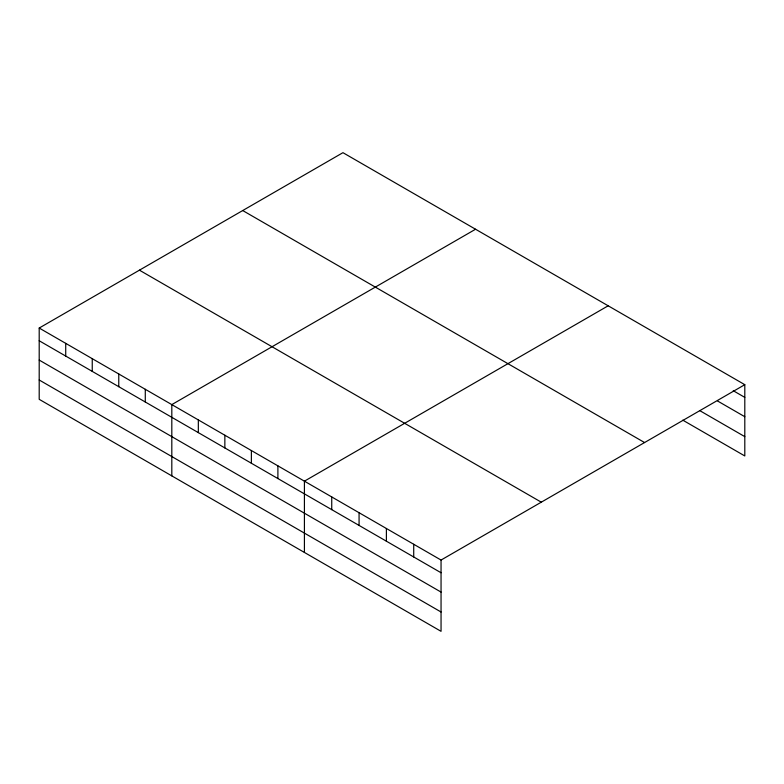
<?xml version="1.0" encoding="UTF-8"?>
<svg xmlns="http://www.w3.org/2000/svg" width="784" height="784" viewBox="0 0 784 784"><rect width="100%" height="100%" fill="white"/><g stroke="black" fill="none" stroke-linecap="round" stroke-linejoin="round"><path stroke-width="1.18" d="M441.049 592.087L441.049 560.05L39.2 328.045L39.2 399.321L441.049 631.326L441.049 592.087L39.2 360.081M682.795 420.155L744.8 455.955L744.8 384.679L342.951 152.674L39.2 328.045M475.565 229.232L171.814 404.603L171.814 475.878M608.168 305.799L304.417 481.17L304.417 552.446M441.049 560.05L744.8 384.679M733.236 390.706L744.8 397.38M717.478 400.938L744.8 416.716M699.612 410.532L744.8 436.629M242.717 210.543L644.566 442.548M139.434 270.176L541.283 502.181M39.2 340.756L441.049 572.751M39.2 379.995L441.049 612M413.717 544.272L413.717 556.983M386.394 528.494L386.394 541.205M359.072 512.716L359.072 525.427M331.74 496.948L331.74 509.649M277.899 465.853L277.899 478.563M251.38 450.545L251.38 463.246M224.851 435.228L224.851 447.938M198.332 419.92L198.332 432.621M145.285 389.295L145.285 401.996M118.766 373.978L118.766 386.688M92.247 358.67L92.247 371.371M65.719 343.363L65.719 356.063"/></g></svg>
